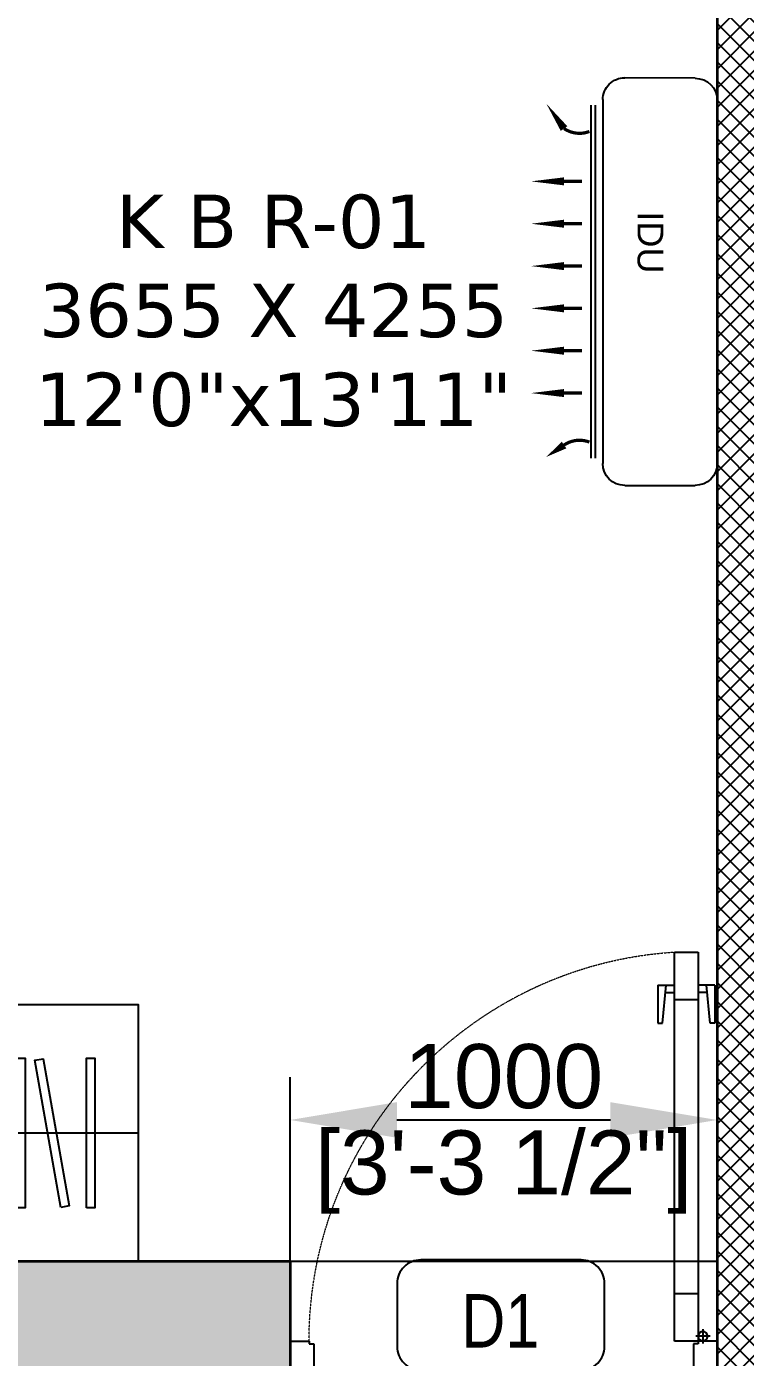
# Model space of a CAD drawing. Header units: millimetres. Extents: x 46985 to 60368, y 184712 to 204375.
# Drawn here: x 50482 to 52165, y 197796 to 200912 of the extents above; entities that cross this region are included whole.
import ezdxf
from ezdxf.enums import TextEntityAlignment as Align

# ---------------------------------------------------------------- set-up
doc = ezdxf.new("R2010")
doc.units = ezdxf.units.MM
doc.linetypes.add('3.5BHK EAST_UN-1$0$DASHED', pattern=[0.75, 0.5, -0.25])
for name, color, linetype in [('A-AC', 252, 'Continuous'), ('A-Dimensions', 4, 'Continuous'), ('A-Door', 11, 'Continuous'), ('A-Furniture', 8, 'Continuous'), ('A-Hatch', 252, 'Continuous'), ('A-Room Boundary', 44, 'Continuous'), ('A-Text Main', 44, 'Continuous'), ('A-Wardrobe', 253, 'Continuous')]:
    doc.layers.add(name, color=color, linetype=linetype)
doc.layers.add('A-Wall', color=240, linetype='Continuous', lineweight=35)
doc.styles.add('2024-08-29_TOWER-A$0$simplex-0.8', font='simplex.shx', dxfattribs={"width": 0.8})
doc.styles.add('3.5BHK EAST_UN-1$0$grid_text', font='verdana.ttf')
doc.styles.add('3BHK  WEST_UN-2$0$AMISH', font='arial.ttf')
doc.styles.add('ARIAL', font='ARIALN.TTF')
doc.styles.add('S', font='arial.ttf', dxfattribs={"height": 150})
doc.dimstyles.new('DIMSMALL', dxfattribs={"dimtxt": 150, "dimasz": 250, "dimexe": 100, "dimexo": 100, "dimgap": 25, "dimtad": 1, "dimdec": 0, "dimzin": 0, "dimdsep": 46, "dimtxsty": 'S', "dimcen": 0, "dimdle": 100, "dimclrd": 8, "dimclre": 8, "dimclrt": 256, "dimazin": 0, "dimtfac": 1, "dimtdec": 0, "dimtix": 1, "dimtmove": 0, "dimatfit": 3, "dimldrblk": '12_DatumFilled', "dimfxl": 1, "dimtolj": 1, "dimtzin": 0, "dimlwd": -1, "dimlwe": -1, "dimarcsym": 1})

# ---------------------------------------------------------------- blocks, each defined once
blk = doc.blocks.new('3.5BHK EAST_UN-1$0$Door11')
at = {"layer": 'A-Door'}
for p, q in [((-991.7, 0), (-1050, 0)), ((-1050, 0), (-1050, -65.6)), ((-991.7, -58.3), (-991.7, 0)), ((-58.3, -58.3), (-58.3, 0)), ((-58.3, 0), (0, 0)), ((0, 0), (0, -65.6)), ((-1003.4, -65.6), (-1003.4, -58.3)), ((-1003.4, -58.3), (-991.7, -58.3)), ((-46.6, -58.3), (-58.3, -58.3)), ((-46.6, -65.6), (-46.6, -58.3)), ((-35, -94.7), (-35, -59.8)), ((-1050, -65.6), (-1003.4, -65.6)), ((-104.9, -65.6), (-104.9, -1021.8)), ((-46.6, -65.6), (-104.9, -65.6)), ((-104.9, -65.6), (-104.9, -65.6)), ((-17.5, -77.3), (-52.5, -77.3)), ((-46.6, -1021.8), (-46.6, -65.6)), ((0, -65.6), (-46.6, -65.6)), ((-104.9, -182.2), (-46.6, -182.2)), ((-145.8, -846.8), (-134.1, -846.8)), ((-145.8, -940.1), (-145.8, -846.8)), ((-134.1, -846.8), (-125.5, -940.1)), ((-17.5, -846.8), (-26.1, -940.1)), ((-5.8, -846.8), (-17.5, -846.8)), ((-5.8, -940.1), (-5.8, -846.8)), ((-104.9, -905.1), (-46.6, -905.1)), ((-145.8, -940.1), (-104.9, -940.1)), ((-127.1, -922.6), (-104.9, -922.6)), ((-24.5, -922.6), (-46.6, -922.6)), ((-5.8, -940.1), (-46.6, -940.1)), ((-104.9, -1021.8), (-46.6, -1021.8))]:
    blk.add_line(p, q, dxfattribs=at)
blk.add_circle((-35, -77.3), 11.7, dxfattribs=at)
at = {"layer": 'A-Door', "linetype": '3.5BHK EAST_UN-1$0$DASHED', "lineweight": 0}
blk.add_arc((-43.9, -64.2), 959.5, 180.0822, 266.3506, dxfattribs=at)
blk = doc.blocks.new('3.5BHK EAST_UN-1$0$A$Ceb508b97')
at = {"layer": 'A-Wardrobe', "ltscale": 600}
blk.add_lwpolyline([(100.2, 600), (100.2, 0), (2400.2, 0), (2400.2, 600)], close=True, dxfattribs=at)
for points in [[(202.7, 125), (202.7, 475), (222.7, 475), (222.7, 125), (202.7, 125)], [(300.1, 125.9), (239.3, 470.6), (259, 474.1), (319.7, 129.4), (300.1, 125.9)], [(359.9, 125), (359.9, 475), (379.9, 475), (379.9, 125), (359.9, 125)], [(419.5, 125.9), (480.3, 470.6), (460.6, 474.1), (399.9, 129.4), (419.5, 125.9)], [(517.8, 125), (517.8, 475), (537.8, 475), (537.8, 125), (517.8, 125)], [(621.4, 125.9), (560.6, 470.6), (580.3, 474.1), (641.1, 129.4), (621.4, 125.9)], [(681.2, 125), (681.2, 475), (701.2, 475), (701.2, 125), (681.2, 125)], [(836.6, 125.9), (897.4, 470.6), (877.7, 474.1), (817, 129.4), (836.6, 125.9)], [(934.9, 125), (934.9, 475), (954.9, 475), (954.9, 125), (934.9, 125)], [(1019.4, 125), (1019.4, 475), (1039.4, 475), (1039.4, 125), (1019.4, 125)], [(1226.2, 132.1), (1106.5, 461), (1125.3, 467.9), (1245, 139), (1226.2, 132.1)], [(1275.7, 125), (1275.7, 475), (1295.7, 475), (1295.7, 125), (1275.7, 125)], [(1373, 125.9), (1312.3, 470.6), (1332, 474.1), (1392.7, 129.4), (1373, 125.9)], [(1432.9, 125), (1432.9, 475), (1452.9, 475), (1452.9, 125), (1432.9, 125)], [(1492.5, 125.9), (1553.3, 470.6), (1533.6, 474.1), (1472.8, 129.4), (1492.5, 125.9)], [(1590.8, 125), (1590.8, 475), (1610.8, 475), (1610.8, 125), (1590.8, 125)], [(1694.4, 125.9), (1633.6, 470.6), (1653.3, 474.1), (1714.1, 129.4), (1694.4, 125.9)], [(1754.2, 125), (1754.2, 475), (1774.2, 475), (1774.2, 125), (1754.2, 125)], [(1880.8, 125.9), (1941.5, 470.6), (1921.8, 474.1), (1861.1, 129.4), (1880.8, 125.9)], [(1979, 125), (1979, 475), (1999, 475), (1999, 125), (1979, 125)], [(2114.9, 125), (2114.9, 475), (2134.9, 475), (2134.9, 125), (2114.9, 125)], [(2218.5, 125.9), (2157.7, 470.6), (2177.4, 474.1), (2238.2, 129.4), (2218.5, 125.9)], [(2278.3, 125), (2278.3, 475), (2298.3, 475), (2298.3, 125), (2278.3, 125)], [(2400.2, 300), (100, 300)]]:
    blk.add_lwpolyline(points, dxfattribs=at)
blk = doc.blocks.new('3BHK  WEST_UN-2$0$WALL MOUNTED SPLIT AC')
at = {"layer": 'A-AC'}
for p, q in [((18067.15, -8077.46), (18073.71, -8077.46)), ((18064.01, -8112.84, 0), (18064, -8079.99, 0)), ((18064.41, -8112.84, 0), (18064.41, -8079.99, 0)), ((18065.12, -8113.34), (18065.11, -8079.5)), ((18075.75, -8079.5), (18075.75, -8113.29)), ((18073.72, -8115.33), (18067.16, -8115.38))]:
    blk.add_line(p, q, dxfattribs=at)
at = {"layer": 'A-AC', "elevation": 0}
for points in [[(18059.86, -8080.11, 0, 0.75, 0), (18061.51, -8081.22, 0.75, 0.75, 0)], [(18058.43, -8086.05, 0, 0.75, 0), (18061.52, -8086.05, 0.75, 0.75, 0)], [(18058.44, -8089.99, 0, 0.75, 0), (18061.52, -8089.99, 0.75, 0.75, 0)], [(18058.44, -8093.93, 0, 0.75, 0), (18061.52, -8093.93, 0.75, 0.75, 0)], [(18058.44, -8097.86, 0, 0.75, 0), (18061.52, -8097.86, 0.75, 0.75, 0)], [(18058.44, -8101.8, 0, 0.75, 0), (18061.52, -8101.8, 0.75, 0.75, 0)], [(18058.44, -8105.74, 0, 0.75, 0), (18061.52, -8105.74, 0.75, 0.75, 0)], [(18059.87, -8112.95, 0, 0.75, 0), (18061.51, -8110.65, 0.75, 0.75, 0)]]:
    blk.add_lwpolyline(points, format="xyseb", dxfattribs=at)
at = {"layer": 'A-AC', "const_width": 0.3, "elevation": 0}
for points in [[(18061.51, -8081.22, 0.246742), (18063.87, -8081.49, -4.761831)], [(18061.51, -8110.65, -0.246742), (18063.87, -8110.38, 4.761831)]]:
    blk.add_lwpolyline(points, format="xyb", dxfattribs=at)
for points in [[(18061.52, -8086.05), (18063.17, -8086.05)], [(18061.52, -8089.99), (18063.17, -8089.99)], [(18061.52, -8093.93), (18063.17, -8093.93)], [(18061.52, -8097.86), (18063.17, -8097.86)], [(18061.52, -8101.8), (18063.17, -8101.8)], [(18061.52, -8105.74), (18063.17, -8105.74)]]:
    blk.add_lwpolyline(points, dxfattribs=at)
at = {"layer": 'A-AC'}
for centre, start, end in [((18067.15, -8079.5), 90.0082, 180.0082), ((18073.71, -8079.5), 0.0078, 90.0078), ((18067.16, -8113.34), 180.0082, 270.0082), ((18073.71, -8113.29), 270.0078, 0.0078)]:
    blk.add_arc(centre, 2.04, start, end, dxfattribs=at)
at = {"layer": 'A-AC', "style": '3BHK  WEST_UN-2$0$AMISH'}
blk.add_attdef('IDU', text='', height=2.4, rotation=90.0082, dxfattribs=at).set_placement((18070, -8096.33, 0), align=Align.MIDDLE_CENTER)
blk = doc.blocks.new('2024-08-29_TOWER-A$0$WNTG')
at = {"layer": 'A-Text Main'}
blk.add_lwpolyline([(-187.8, 246.2), (187.8, 246.2, -0.414214), (242.8, 191.2), (242.8, 43.3, -0.414214), (187.8, -11.7), (-187.8, -11.7, -0.414214), (-242.8, 43.3), (-242.8, 191.2, -0.414214)], format="xyb", close=True, dxfattribs=at)
at = {"layer": 'A-Text Main', "style": '2024-08-29_TOWER-A$0$simplex-0.8', "width": 0.8}
blk.add_attdef('WNTG', text='', height=150, dxfattribs=at).set_placement((-1.6, 43), align=Align.CENTER)
blk = doc.blocks.new('Unit-1')
at = {"layer": 'A-Hatch', "linetype": 'Continuous'}
h = blk.add_hatch(color=256, dxfattribs=at)
h.dxf.hatch_style = 1
h.paths.add_polyline_path([(-7145, 15335.7), (-6895, 15335.7), (-6895, 16800.1), (-8999.8, 16800.1), (-8999.8, 16550.3), (-7145, 16550.1)])
h.paths.add_polyline_path([(-10800, 15796), (-10800, 12295), (-8145, 12295), (-8145, 12045.7), (-10800, 12045.7), (-10800, 10820), (-11050, 10820), (-11050, 15796)])
h.paths.add_polyline_path([(-5470, 12045.7), (-5270, 12045.7), (-5270, 16550.1), (-4400.1, 16550.1), (-4400.1, 16800.1), (-5470, 16800.1)])
h.paths.add_polyline_path([(-250, 16550.1), (-1050.1, 16550.1), (-1050.1, 16800.1), (0, 16800.1), (0, 16550.1), (0, 13495), (-250, 13495)])
h.paths.add_polyline_path([(-4110, 12295), (-4110, 12045.7), (-250, 12045.7), (-250, 11295.1), (0, 11295.1), (0, 12295)])
h.paths.add_polyline_path([(-3910, 8082.6), (-3910, 6370), (-1440, 6370), (-1440, 6420), (-1240, 6420), (-1240, 6370), (0, 6370), (0, 0), (-250, 0), (-250, 6170), (-4110, 6170), (-4110, 11045.7), (-3910, 11045.7)])
h.paths.add_polyline_path([(-250, 10395.1), (0, 10395.1), (0, 8985.1), (-250, 8985.1)])
h.paths.add_polyline_path([(-3740, 4410), (-6535, 4410), (-6535, 4210), (-3940, 4210), (-3940, 250), (-4840, 250), (-4840, 0), (-3240, 0), (-3240, 250), (-3740, 250)])
h.paths.add_polyline_path([(-7535, 4210), (-8145, 4210), (-10800, 4210), (-10800, 3620.1), (-11050, 3620.1), (-11050.1, 4460.1), (-8145, 4460), (-8145, 4410), (-8150, 4410), (-7535, 4410)])
h.paths.add_polyline_path([(-10800.1, 1820.1), (-10800, 250), (-6535, 250), (-6535, 2135), (-6335, 2135), (-6335, 250), (-5590, 250), (-5590, 0), (-10800, 0), (-11050, 0), (-11050, 250), (-11050.1, 1820.1)])
h = blk.add_hatch(dxfattribs=at)
h.set_pattern_fill('ANSI37', color=256, scale=10)
h.paths.add_polyline_path([(-5470, 15585.7), (-6145, 15585.7), (-6145, 15335.7), (-5470, 15335.7)])
h.paths.add_polyline_path([(-7145, 15335.7), (-7145, 12045.7), (-7045, 12045.7), (-7045, 15335.7)])
h.paths.add_polyline_path([(-2160, 7960), (-2160, 8060), (0, 8060), (0, 7960)])
h.paths.add_polyline_path([(-3910, 8060), (-3010, 8060), (-3010, 7960), (-3910, 7960)])
h.paths.add_polyline_path([(-1440, 7960), (-1240, 7960), (-1240, 7170.4), (-1440, 7170.4)])
h.paths.add_polyline_path([(-2240, 1780), (-1490, 1780), (-1490, 1980), (-2240, 1980)])
h.paths.add_polyline_path([(-490, 1980), (-250, 1980), (-250, 1780), (-490, 1780)])
h.paths.add_polyline_path([(-3740, 1979.9), (-3240, 1979.9), (-3240, 1780), (-3740, 1780)])
h.paths.add_polyline_path([(-4840, 2134.9), (-3940, 2134.9), (-3940, 2035), (-4840, 2035)])
h.paths.add_polyline_path([(-6335, 2135), (-5690, 2135), (-5690, 2035), (-6335, 2035)])
h.paths.add_polyline_path([(-8345, 4870.1), (-8145, 4870.1), (-8145, 4460), (-8345, 4460)])
h.paths.add_polyline_path([(-8345, 8470), (-8145, 8470), (-8145, 7870.1), (-8345, 7870.1)])
h.paths.add_polyline_path([(-9100, 8470), (-9000, 8470), (-9000, 8070), (-9100, 8070)])
at = {"layer": 'A-Room Boundary', "linetype": 'Continuous'}
blk.add_lwpolyline([(-10800, 12295), (-7145, 12295), (-7145, 16550.1), (-10800, 16550.1)], close=True, dxfattribs=at)
at = {"layer": 'A-Wall'}
for points in [[(-10800, 15796), (-10800, 12295), (-8145, 12295), (-8145, 12045.7), (-10800, 12045.7), (-10800, 10820), (-11050, 10820), (-11050, 15796)], [(-7145, 15335.7), (-7145, 12045.7), (-7045, 12045.7), (-7045, 15335.7)]]:
    blk.add_lwpolyline(points, close=True, dxfattribs=at)
at = {"layer": 'A-AC'}
ref = blk.add_blockref('3BHK  WEST_UN-2$0$WALL MOUNTED SPLIT AC', (-462151.8, -189216.4), dxfattribs=dict(at, xscale=-25.17221723757713, yscale=25.17221723757713, zscale=25.17221723757713, rotation=180))
ref.add_attrib('IDU', 'IDU', dxfattribs={"layer": 'A-Furniture', "height": 60.41, "rotation": 269.9918, "style": '3BHK  WEST_UN-2$0$AMISH'}).set_placement((-7301.2, 14680.1, 0), align=Align.MIDDLE_CENTER)
at = {"layer": 'A-Door', "xscale": -0.9523809523809259, "yscale": 0.9523809523809259, "zscale": 0.9523809523809259, "rotation": 180}
blk.add_blockref('3.5BHK EAST_UN-1$0$Door11', (-7145, 12045.7), dxfattribs=at)
at = {"layer": 'A-Text Main'}
ref = blk.add_blockref('2024-08-29_TOWER-A$0$WNTG', (-7651.4, 12286.4), dxfattribs=dict(at, xscale=-1, rotation=180))
ref.add_attrib('WNTG', 'D1', dxfattribs={"height": 125, "style": 'ARIAL'}).set_placement((-7653, 12092.9), align=Align.CENTER)
at = {"layer": 'A-Wardrobe', "ltscale": 600}
blk.add_blockref('3.5BHK EAST_UN-1$0$A$Ceb508b97', (-10900.2, 12295), dxfattribs=at)
at = {"layer": 'A-Text Main', "linetype": 'Continuous', "insert": (-8184, 14519.8), "char_height": 125, "width": 1192.486, "attachment_point": 5, "style": '3.5BHK EAST_UN-1$0$grid_text'}
blk.add_mtext('K B R-01\\P3655 X 4255\\P12\'0"x13\'11"', dxfattribs=at)
blk = doc.blocks.new('*D52')
at = {"layer": 'A-Dimensions', "color": 8, "transparency": 16777216}
for p, q in [((51099.4, 197921.4), (51099.4, 198452.1)), ((52099.4, 197921.4), (52099.4, 198452.1)), ((51349.4, 198352.1), (51849.4, 198352.1))]:
    blk.add_line(p, q, dxfattribs=at)
for points in [[(51349.4, 198393.8), (51349.4, 198310.4), (51099.4, 198352.1)], [(51849.4, 198393.8), (51849.4, 198310.4), (52099.4, 198352.1)]]:
    blk.add_solid(points, dxfattribs=at)
at = {"layer": 'Defpoints', "color": 0, "transparency": 16777216}
for p in [(52099.4, 198352.1), (51099.4, 197821.4), (52099.4, 197821.4)]:
    blk.add_point(p, dxfattribs=at)
at = {"layer": 'A-Dimensions', "lineweight": 30, "transparency": 16777216, "char_height": 150, "attachment_point": 5, "style": 'S'}
for s, insert in [('\\A1;1000', (51599.4, 198453.7)), ('\\A1;[3\'-3 1/2"]', (51599.4, 198230))]:
    blk.add_mtext(s, dxfattribs=dict(at, insert=insert))
blk = doc.blocks.new('12_DatumFilled')
at = {"color": 8, "linetype": 'ByBlock'}
blk.add_solid([(0, 0.577), (-1, 0), (0, -0.577)], dxfattribs=at)

msp = doc.modelspace()

# ---------------------------------------------------------------- dimensions: what is measured, and where the dimension line sits
at = {"layer": 'A-Dimensions', "lineweight": 30}
dim = msp.add_linear_dim(base=(52099.4, 198352.1), p1=(51099.4, 197821.4), p2=(52099.4, 197821.4), dimstyle='DIMSMALL', override={"dimpost": '\\X'}, dxfattribs=at)
dim.commit()
dim.dimension.update_dxf_attribs({"geometry": '*D52', "text_midpoint": (51599.4, 198352.1)})

# ---------------------------------------------------------------- next in the draw order: block references
at = {"linetype": 'Continuous'}
msp.add_blockref('Unit-1', (59244.4, 185726.4), dxfattribs=at)

doc.saveas('drawing.dxf')
